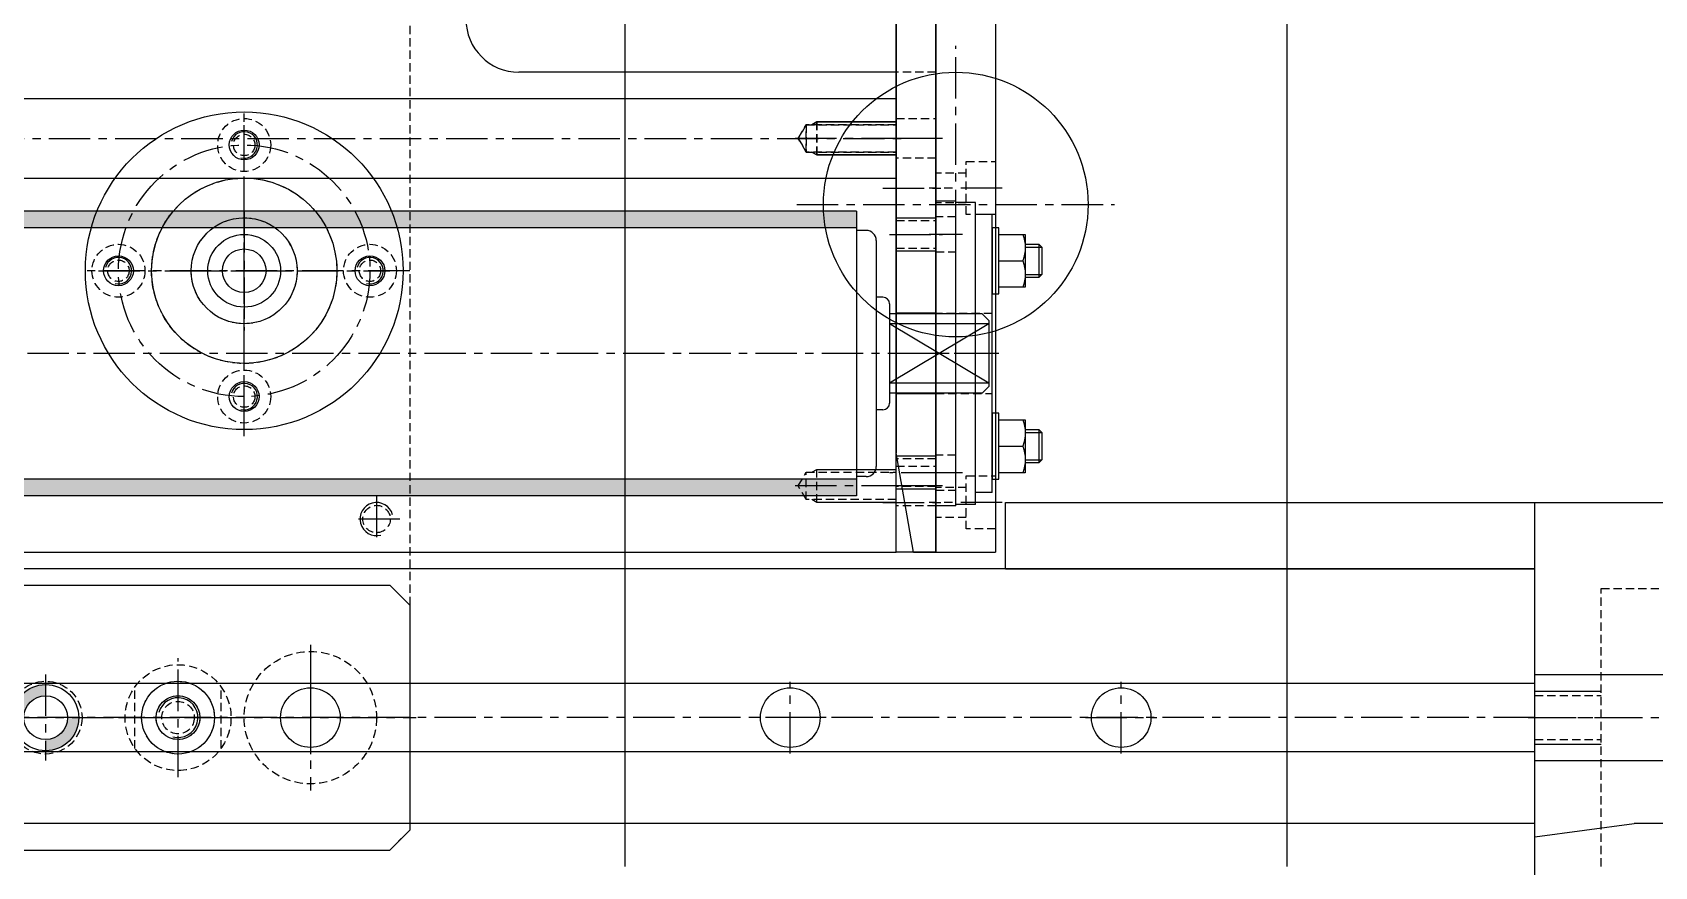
# Model space of a CAD drawing. Header units: inches. Extents: x 0 to 77285, y -118 to 40065.
# Drawn here: x 24767.7 to 25012.7, y 16505.6 to 16631.6 of the extents above; entities that cross this region are included whole.
import ezdxf

# ---------------------------------------------------------------- set-up
doc = ezdxf.new("R2010")
doc.units = ezdxf.units.IN
doc.header["$LTSCALE"] = 5
doc.header["$MEASUREMENT"] = 0
doc.linetypes.add('CENTER', pattern=[2, 1.25, -0.25, 0.25, -0.25])
doc.linetypes.add('HIDDEN', pattern=[0.375, 0.25, -0.125])
for name, color, linetype in [('11', 1, 'CENTER'), ('22', 2, 'HIDDEN'), ('4', 4, 'Continuous'), ('44', 4, 'Continuous'), ('55', 5, 'Continuous'), ('77', 40, 'HIDDEN'), ('A', 8, 'Continuous'), ('AREA-HAT', 7, 'Continuous'), ('B', 123, 'Continuous'), ('G', 231, 'Continuous'), ('T', 3, 'Continuous')]:
    doc.layers.add(name, color=color, linetype=linetype)

# ---------------------------------------------------------------- blocks, each defined once
blk = doc.blocks.new('A$Ce95bc381')
for p, q in [((18.5, 265), (18.5, 15)), ((16.5, 0), (18.5, 15)), ((0, 0), (16.5, 0))]:
    blk.add_line(p, q)
blk = doc.blocks.new('A$C15782971')
for p, q in [((-360, 0), (-102.5, 0)), ((-360, -10), (-360, 0)), ((-280, -67), (-280, 0)), ((-360, -10), (-280, -10)), ((-280, -26), (-49.5, -26)), ((-280, -39), (-49.5, -39))]:
    blk.add_line(p, q)
at = {"layer": '11'}
for p, q in [((-281, -32.5), (-269, -32.5)), ((-280, -32.5), (-18.93, -32.5))]:
    blk.add_line(p, q, dxfattribs=at)
at = {"layer": '22'}
for p, q in [((-270, -13), (-10, -13)), ((-270, -55), (-270, -13)), ((-280, -29.18), (-270, -29.18)), ((-280, -35.82), (-270, -35.82))]:
    blk.add_line(p, q, dxfattribs=at)
at = {"layer": 'T'}
for p, q in [((-280, -28.5), (-270, -28.5)), ((-280, -36.5), (-270, -36.5))]:
    blk.add_line(p, q, dxfattribs=at)
at = {"layer": 'G', "xscale": -1, "rotation": 270}
blk.add_blockref('A$Ce95bc381', (-280, -67), dxfattribs=at)
blk = doc.blocks.new('A$C4ec73b01')
blk.add_line((-22.5, -280), (-22.5, -7240))
at = {"layer": '11'}
blk.add_line((0, -280), (0, -7240), dxfattribs=at)
at = {"layer": 'B'}
for p, q in [((-5.15, -280), (-5.15, -7240)), ((5.15, -280), (5.15, -7240))]:
    blk.add_line(p, q, dxfattribs=at)
at = {"layer": 'G'}
blk.add_line((16, -280), (16, -7240), dxfattribs=at)
at = {"rotation": 90}
blk.add_blockref('A$C15782971', (-32.5, 0), dxfattribs=at)
blk = doc.blocks.new('A$C9b97bfdd')
h = blk.add_hatch(color=256)
h.dxf.hatch_style = 1
h.paths.add_polyline_path([(355, 21.5), (0, 21.5), (0, 19), (355, 19)])
h.paths.add_polyline_path([(355, -19), (0, -19), (0, -21.5), (355, -21.5)])
for p, q in [((355, 21.5), (0, 21.5)), ((355, 21.5), (355, -21.5)), ((355, 19), (0, 19)), ((356.46, 18.6), (355, 18.6)), ((358, 17.06), (358, -17.06)), ((359, 8.5), (358, 8.5)), ((360, 7.5), (360, -7.5)), ((374, 6), (360, 6)), ((375, 5), (374, 6)), ((375, 5), (375, -5)), ((375, 4.47), (360, 4.47)), ((375, -4.47), (360, 4.47)), ((375, 4.47), (360, -4.47)), ((375, -4.47), (360, -4.47)), ((374, -6), (360, -6)), ((375, -5), (374, -6)), ((359, -8.5), (358, -8.5)), ((355, -19), (0, -19)), ((356.46, -18.6), (355, -18.6)), ((355, -21.5), (0, -21.5))]:
    blk.add_line(p, q)
for centre, radius, start, end in [((356.46, 17.06), 1.54, 0, 90), ((359, 7.5), 1, 0, 90), ((359, -7.5), 1, 270, 0), ((356.46, -17.06), 1.54, 270, 0)]:
    blk.add_arc(centre, radius, start, end)
at = {"layer": '11'}
blk.add_line((376, 0), (-23, 0), dxfattribs=at)
blk = doc.blocks.new('A$Cd50d4a04')
for p, q in [((-30, -6), (-30, 0)), ((-30, 0), (80, 0)), ((-6.1, -6), (-6.1, 0)), ((6.1, -6), (6.1, 0)), ((80, -6), (80, 0)), ((-30, -6), (80, -6))]:
    blk.add_line(p, q)
at = {"layer": '11'}
for p, q in [((-22.5, 2), (-22.5, -8)), ((-20, -7), (-20, 1)), ((-20, -7), (-20, 1)), ((-18, -7), (-18, 1)), ((0, -8), (0, 2)), ((18, 1), (18, -7)), ((25, 2), (25, -8)), ((32.5, -7), (32.5, 1)), ((32.5, -7), (32.5, 1)), ((72.5, 2), (72.5, -8))]:
    blk.add_line(p, q, dxfattribs=at)
at = {"layer": '22'}
for p, q in [((-20.07, -6), (-20.07, 0)), ((-15.93, -6), (-15.93, 0)), ((15.93, 0), (15.93, -6)), ((20.07, 0), (20.07, -6)), ((42.5, -6), (42.5, 0))]:
    blk.add_line(p, q, dxfattribs=at)
at = {"layer": '77'}
for p, q in [((-23, -6), (-23, 0)), ((-17, 0), (-17, -6)), ((29.5, -6), (29.5, 0)), ((35.5, 0), (35.5, -6))]:
    blk.add_line(p, q, dxfattribs=at)
at = {"layer": 'T'}
for p, q in [((-20.5, -6), (-20.5, 0)), ((-15.5, -6), (-15.5, 0)), ((15.5, 0), (15.5, -6)), ((20.5, 0), (20.5, -6))]:
    blk.add_line(p, q, dxfattribs=at)
blk = doc.blocks.new('A$Cb2619749')
for p, q in [((-7.5, 3.36), (7.5, 6)), ((87.5, 6, 0), (7.5, 6)), ((102.5, 3.36, 0), (87.5, 6, 0)), ((-7.5, 3.36), (-7.5, -9)), ((102.5, 3.36, 0), (102.5, -9, 0)), ((102.5, 0, 0), (-7.5, 0)), ((102.5, -9, 0), (-7.5, -9))]:
    blk.add_line(p, q)
at = {"layer": '11'}
for p, q in [((0, -10), (0, 1)), ((47.5, -10, 0), (47.5, 1, 0)), ((95, -10, 0), (95, 1, 0))]:
    blk.add_line(p, q, dxfattribs=at)
at = {"layer": '22'}
for p, q in [((-2.25, -4.6), (-2.25, 0)), ((2.25, -4.6), (2.25, 0)), ((45.25, -4.6, 0), (45.25, 0, 0)), ((49.75, -4.6, 0), (49.75, 0, 0)), ((92.75, -4.6, 0), (92.75, 0, 0)), ((97.25, -4.6, 0), (97.25, 0, 0)), ((-4, -9), (-4, -4.6)), ((-4, -4.6), (4, -4.6)), ((4, -4.6), (4, -9)), ((43.5, -9, 0), (43.5, -4.6, 0)), ((43.5, -4.6, 0), (51.5, -4.6, 0)), ((51.5, -4.6, 0), (51.5, -9, 0)), ((91, -9, 0), (91, -4.6, 0)), ((91, -4.6, 0), (99, -4.6, 0)), ((99, -4.6, 0), (99, -9, 0))]:
    blk.add_line(p, q, dxfattribs=at)
blk = doc.blocks.new('A$C8ed1b21d')
for p, q in [((367, -212.5), (310, -212.5)), ((367, -285), (367, -212.5)), ((0, -285), (367, -285))]:
    blk.add_line(p, q)
for radius in [5.5, 3.3]:
    blk.add_circle((268.5, -242.5, 0), radius)
blk.add_arc((310, -204.5), 8, 180, 270)
at = {"layer": '11'}
for p, q in [((368, -222.5), (351.21, -222.5)), ((268.5, -233.5, 0), (268.5, -251.5, 0)), ((259.5, -242.5, 0), (277.5, -242.5, 0)), ((368, -275), (351.21, -275))]:
    blk.add_line(p, q, dxfattribs=at)
at = {"layer": '22'}
for p, q in [((352.21, -222.5), (353.4, -220.43)), ((353.4, -220.43), (367, -220.43)), ((353.4, -224.57), (353.4, -220.43)), ((355, -225), (355, -220)), ((353.4, -224.57), (352.21, -222.5)), ((367, -224.57), (353.4, -224.57)), ((352.21, -275), (353.4, -272.93)), ((353.4, -272.93), (367, -272.93)), ((353.4, -277.07), (353.4, -272.93)), ((355, -277.5), (355, -272.5)), ((353.4, -277.07), (352.21, -275)), ((367, -277.07), (353.4, -277.07))]:
    blk.add_line(p, q, dxfattribs=at)
blk.add_circle((268.5, -242.5, 0), 8, dxfattribs=at)
at = {"layer": 'T'}
for p, q in [((354.25, -220.43), (355, -220)), ((355, -220), (367, -220)), ((355, -225), (354.25, -224.57)), ((367, -225), (355, -225)), ((354.25, -272.93), (355, -272.5)), ((355, -272.5), (367, -272.5)), ((355, -277.5), (354.25, -277.07)), ((367, -277.5), (355, -277.5))]:
    blk.add_line(p, q, dxfattribs=at)
blk = doc.blocks.new('A$Cb8b4a96a')
for p, q in [((0, 6), (367, 6)), ((367, -6), (367, 6)), ((0, -6), (367, -6))]:
    blk.add_line(p, q)
at = {"layer": '11'}
blk.add_line((-1, 0), (368, 0), dxfattribs=at)
at = {"layer": '22'}
for p, q in [((355, 2.5), (355, -2.5)), ((353.4, 2.07), (352.21, 0)), ((352.21, 0), (353.4, -2.07)), ((367, 2.07), (353.4, 2.07)), ((353.4, 2.07), (353.4, -2.07)), ((353.4, -2.07), (367, -2.07))]:
    blk.add_line(p, q, dxfattribs=at)
at = {"layer": 'T'}
for p, q in [((355, 2.5), (354.25, 2.07)), ((367, 2.5), (355, 2.5)), ((354.25, -2.07), (355, -2.5)), ((355, -2.5), (367, -2.5))]:
    blk.add_line(p, q, dxfattribs=at)
blk = doc.blocks.new('A$Cabf963c1')
for p, q in [((110, 184.5), (110, -184.5)), ((107, -187.5), (110, -184.5)), ((-107, -187.5), (107, -187.5))]:
    blk.add_line(p, q)
for centre, radius in [((85, -81, 0), 1.62), ((85, -100, 0), 14), ((66, -100, 0), 1.62), ((104, -100, 0), 1.62), ((85, -119, 0), 1.62), ((105, -137.5, 0), 2.07), ((95, -167.5), 10), ((75, -167.5), 8), ((75, -167.5), 3.3)]:
    blk.add_circle(centre, radius)
at = {"layer": '11'}
for p, q in [((85, -122, 0), (85, -78, 0)), ((63, -100, 0), (107, -100, 0)), ((105, -134, 0), (105, -141, 0)), ((108.5, -137.5, 0), (101.5, -137.5, 0)), ((95, -156.5), (95, -178.5)), ((75, -176.5), (75, -158.5)), ((-111, -167.5), (111, -167.5))]:
    blk.add_line(p, q, dxfattribs=at)
blk.add_circle((85, -100, 0), 19, dxfattribs=at)
at = {"layer": '22'}
blk.add_circle((75, -167.5), 5.5, dxfattribs=at)
at = {"layer": 'T'}
for centre, radius, start, end in [((85, -81, 0), 2, 255, 165), ((66, -100, 0), 2, 255, 165), ((104, -100, 0), 2, 255, 165), ((85, -119, 0), 2, 255, 165), ((105, -137.5, 0), 2.5, 15, 285)]:
    blk.add_arc(centre, radius, start, end, dxfattribs=at)
blk = doc.blocks.new('A$C8cd69f33')
for centre, radius in [((0, 0), 24), ((0, 19), 2.25), ((0, 0), 14), ((0, 0), 8), ((-19, 0), 2.25), ((19, 0), 2.25), ((0, -19), 2.25)]:
    blk.add_circle(centre, radius)
at = {"layer": '11'}
for p, q in [((0, 25), (0, -25)), ((-25, 0), (25, 0))]:
    blk.add_line(p, q, dxfattribs=at)
blk.add_circle((0, 0), 19, dxfattribs=at)
at = {"layer": '22'}
for centre in [(0, 19), (-19, 0), (19, 0), (0, -19)]:
    blk.add_circle(centre, 4, dxfattribs=at)
blk = doc.blocks.new('A$C08521c32')
at = {"layer": 'AREA-HAT'}
h = blk.add_hatch(color=256, dxfattribs=at)
h.dxf.hatch_style = 1
h.paths.add_polyline_path([(-55, 3.3), (-55, 5, 0.414214), (-60, 0), (-58.3, 0, -0.414214)])
h.paths.add_polyline_path([(-50, 0), (-51.7, 0, -0.414214), (-55, -3.3), (-55, -5, 0.414214)])
h = blk.add_hatch(color=256, dxfattribs=at)
h.dxf.hatch_style = 1
h.paths.add_polyline_path([(55, 3.3), (55, 5, 0.414214), (50, 0), (51.7, 0, -0.414214)])
h.paths.add_polyline_path([(60, 0), (58.3, 0, -0.414214), (55, -3.3), (55, -5, 0.414214)])
for p, q in [((-110, 17, 0), (-107, 20, 0)), ((-107, 20, 0), (107, 20, 0)), ((107, 20, 0), (110, 17, 0)), ((-110, 17, 0), (-110, -17, 0)), ((110, 17, 0), (110, -17, 0)), ((-110, -17, 0), (-107, -20, 0)), ((107, -20, 0), (110, -17, 0)), ((-107, -20, 0), (107, -20, 0))]:
    blk.add_line(p, q)
for centre, radius in [((-75, 0), 5.5), ((-55, 0, 0), 5), ((55, 0, 0), 5), ((75, 0), 5.5), ((-95, 0, 0), 4.5), ((-75, 0), 3.3), ((-55, 0, 0), 3.3), ((0, 0, 0), 4.5), ((55, 0, 0), 3.3), ((75, 0), 3.3), ((95, 0, 0), 4.5)]:
    blk.add_circle(centre, radius)
at = {"layer": '11'}
for p, q in [((0, 22.51, 0), (0, -22.49, 0)), ((-75, -9), (-75, 9)), ((75, -9), (75, 9)), ((-95, 5.5, 0), (-95, -5.5, 0)), ((-55, 6.5, 0), (-55, -6.5, 0)), ((55, 6.5, 0), (55, -6.5, 0)), ((95, 5.5, 0), (95, -5.5, 0)), ((-111, 0, 0), (111, 0, 0))]:
    blk.add_line(p, q, dxfattribs=at)
at = {"layer": '22'}
for centre, radius in [((-75, 0), 8), ((75, 0), 8), ((-55, 0, 0), 5.5), ((55, 0, 0), 5.5)]:
    blk.add_circle(centre, radius, dxfattribs=at)
blk = doc.blocks.new('A$C9632139dE')
for p, q in [((-5, -3), (-5, 0)), ((41, 0), (-5, 0)), ((41, -3), (41, 0)), ((41, -3), (-5, -3)), ((-4.8, -6), (-4.8, -3)), ((40.8, -6), (40.8, -3)), ((40.8, -6), (-4.8, -6)), ((-3, -8.5), (-3, -6)), ((39, -8.5), (39, -6)), ((39, -8.5), (-3, -8.5)), ((-1, -9.5), (-1, -8.5)), ((-1, -8.5), (9, -8.5)), ((9, -9.5), (-1, -9.5)), ((0, -9.5), (0, -13.5)), ((8, -9.5), (0, -9.5)), ((4, -9.5), (4, -13.14)), ((8, -13.5), (8, -9.5)), ((9, -8.5), (9, -9.5)), ((27, -9.5), (27, -8.5)), ((27, -8.5), (37, -8.5)), ((37, -9.5), (27, -9.5)), ((28, -9.5), (28, -13.5)), ((36, -9.5), (28, -9.5)), ((32, -9.5), (32, -13.14)), ((36, -13.5), (36, -9.5)), ((37, -8.5), (37, -9.5)), ((0, -13.5), (8, -13.5)), ((1.5, -13.5), (1.5, -15.57)), ((6.5, -15.57), (6.5, -13.5)), ((28, -13.5), (36, -13.5)), ((29.5, -13.5), (29.5, -15.57)), ((34.5, -15.57), (34.5, -13.5)), ((1.5, -15.57), (1.93, -16)), ((1.5, -15.57), (6.5, -15.57)), ((1.93, -16), (6.07, -16)), ((6.07, -16), (6.5, -15.57)), ((29.5, -15.57), (29.93, -16)), ((29.5, -15.57), (34.5, -15.57)), ((29.93, -16), (34.07, -16)), ((34.07, -16), (34.5, -15.57))]:
    blk.add_line(p, q)
for centre in [(2, -7.72), (6, -7.72), (30, -7.72), (34, -7.72)]:
    blk.add_arc(centre, 5.78, 249.7438, 290.2562)
at = {"layer": '11'}
for p, q in [((0, -4), (0, 1)), ((18, -9.5), (18, 1)), ((36, -4), (36, 1))]:
    blk.add_line(p, q, dxfattribs=at)
at = {"layer": '22'}
for p, q in [((11.95, -8.5), (11.95, 0)), ((24.05, 0), (24.05, -8.5)), ((-2.65, -3), (-2.65, 0)), ((2.65, 0), (2.65, -3)), ((33.35, -3), (33.35, 0)), ((38.65, 0), (38.65, -3))]:
    blk.add_line(p, q, dxfattribs=at)
at = {"layer": 'T'}
for p, q in [((1.93, -13.5), (1.93, -16)), ((6.07, -13.5), (6.07, -16)), ((29.93, -13.5), (29.93, -16)), ((34.07, -13.5), (34.07, -16))]:
    blk.add_line(p, q, dxfattribs=at)
blk = doc.blocks.new('A$Cbfa1360d')
for centre, radius in [((0, 0, 0), 8), ((0, 0), 2.46)]:
    blk.add_circle(centre, radius)
at = {"layer": '11'}
for p, q in [((0, -9, 0), (0, 9, 0)), ((-9, 0, 0), (9, 0, 0))]:
    blk.add_line(p, q, dxfattribs=at)
at = {"layer": '22'}
for p, q in [((-6.5, -4.66, 0), (-6.5, 4.66, 0)), ((6.5, -4.66, 0), (6.5, 4.66, 0))]:
    blk.add_line(p, q, dxfattribs=at)
at = {"layer": 'T'}
blk.add_arc((0, 0), 3, 255, 165, dxfattribs=at)
blk = doc.blocks.new('A$C740f11e8')
for name, p in [('A$C8ed1b21d', (-183.5, 142.5)), ('A$Cb8b4a96a', (-183.5, -80)), ('A$C08521c32', (0, -167.5))]:
    blk.add_blockref(name, p)
at = {"rotation": 90}
blk.add_blockref('A$Cd50d4a04', (183.5, -112.5), dxfattribs=at)
at = {"layer": '22'}
for name, p in [('A$Cabf963c1', (0, 0)), ('A$Cbfa1360d', (75, -167.5, 0))]:
    blk.add_blockref(name, p, dxfattribs=at)
at = {"layer": '4', "xscale": -1.000000000000002, "rotation": 90}
blk.add_blockref('A$C9632139dE', (189.5, -94.5), dxfattribs=at)
at = {"layer": '44', "rotation": 180}
blk.add_blockref('A$C8cd69f33', (85, -100, 0), dxfattribs=at)
at = {"layer": '55'}
blk.add_blockref('A$C9b97bfdd', (-177.5, -112.5), dxfattribs=at)
at = {"layer": 'G', "rotation": 90}
blk.add_blockref('A$Cb2619749', (189.5, -135), dxfattribs=at)
blk = doc.blocks.new('A$C2005a4a9')
for p, q in [((-50, 190, 2129.45), (-50, -190, 2129.45)), ((50, 190, 2129.45), (50, -190, 2129.45))]:
    blk.add_line(p, q)
for centre, radius in [((0, -90), 20), ((-25, -167.5, 0), 4.5), ((25, -167.5, 0), 4.5)]:
    blk.add_circle(centre, radius)
at = {"layer": '11'}
for p, q in [((0, -114), (0, -66)), ((-24, -90), (24, -90)), ((-25, -172.9), (-25, -162.1)), ((25, -172.9), (25, -162.1)), ((-19.6, -167.5), (-30.4, -167.5)), ((19.6, -167.5), (30.4, -167.5))]:
    blk.add_line(p, q, dxfattribs=at)
blk = doc.blocks.new('A$C93861574')
blk.add_blockref('A$C2005a4a9', (0, 0))
blk = doc.blocks.new('A$Ca5de7116')
blk.add_blockref('A$C740f11e8', (0, 0))
at = {"layer": 'A'}
blk.add_blockref('A$C93861574', (192.5, 0, 0), dxfattribs=at)

msp = doc.modelspace()

# ---------------------------------------------------------------- block references
at = {"rotation": 270}
msp.add_blockref('A$C4ec73b01', (25274.6497809, 16528.05047629), dxfattribs=at)
msp.add_blockref('A$Ca5de7116', (24714.6497809, 16695.55047629, 0))

doc.saveas('drawing.dxf')
